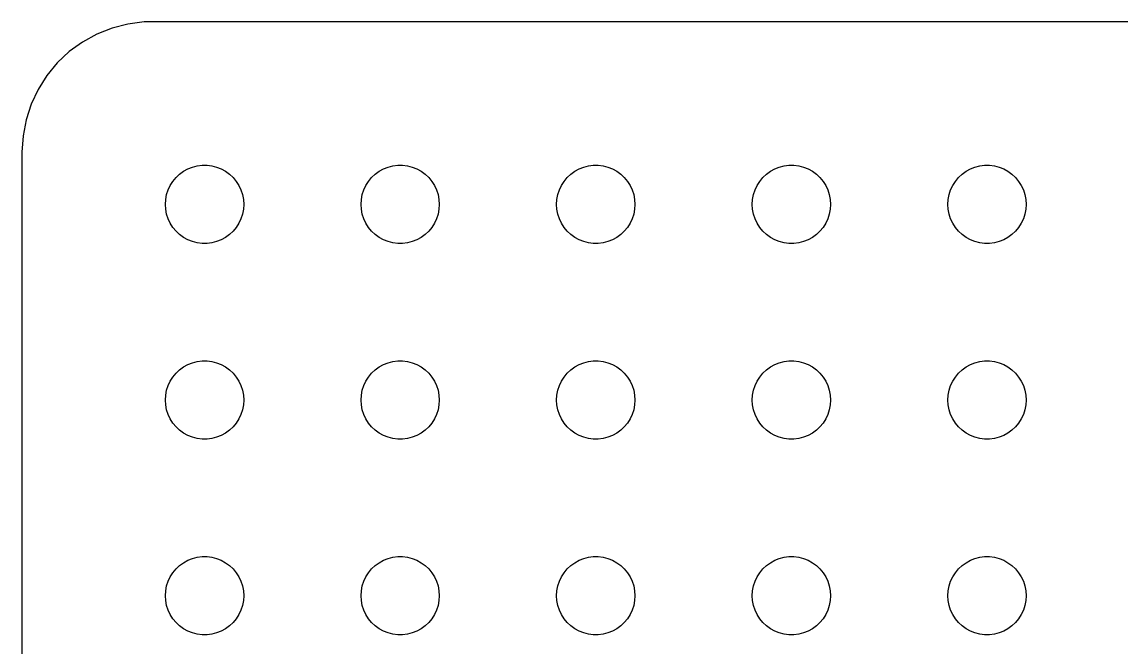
# Model space of a CAD drawing. Header units: metres. Extents: x -90 to 90, y -89 to 89.
# Drawn here: x -89.5 to -47.36, y 65.53 to 89.49 of the extents above; entities that cross this region are included whole.
import ezdxf

# ---------------------------------------------------------------- set-up
doc = ezdxf.new("R2010")
doc.units = ezdxf.units.M

msp = doc.modelspace()

# ---------------------------------------------------------------- linework, layer by layer
for p, q in [((-85.4369, 89.4114), (-86.0451, 89.2553)), ((-84.8139, 89.4901), (-85.4369, 89.4114)), ((84.8139, 89.4901), (-84.8139, 89.4901)), ((-86.6289, 89.0241), (-87.1791, 88.7216)), ((-86.0451, 89.2553), (-86.6289, 89.0241)), ((-87.1791, 88.7216), (-87.6871, 88.3526)), ((-87.6871, 88.3526), (-88.1448, 87.9227)), ((-88.1448, 87.9227), (-88.5451, 87.4389)), ((-88.5451, 87.4389), (-88.8815, 86.9088)), ((-88.8815, 86.9088), (-89.1489, 86.3406)), ((-89.1489, 86.3406), (-89.3429, 85.7434)), ((-89.3429, 85.7434), (-89.4606, 85.1267)), ((-89.4606, 85.1267), (-89.5, 84.5)), ((-89.5, 84.5), (-89.5, -84.5)), ((-83.3037, 83.7665), (-83.1387, 83.8572)), ((-83.1387, 83.8572), (-82.9635, 83.9266)), ((-82.9635, 83.9266), (-82.7811, 83.9734)), ((-82.7811, 83.9734), (-82.5942, 83.997)), ((-82.5942, 83.997), (-82.4058, 83.997)), ((-82.4058, 83.997), (-82.2189, 83.9734)), ((-82.2189, 83.9734), (-82.0365, 83.9266)), ((-82.0365, 83.9266), (-81.8613, 83.8572)), ((-81.8613, 83.8572), (-81.6963, 83.7665)), ((-75.8037, 83.7665), (-75.6387, 83.8572)), ((-75.6387, 83.8572), (-75.4635, 83.9266)), ((-75.4635, 83.9266), (-75.2811, 83.9734)), ((-75.2811, 83.9734), (-75.0942, 83.997)), ((-75.0942, 83.997), (-74.9058, 83.997)), ((-74.9058, 83.997), (-74.7189, 83.9734)), ((-74.7189, 83.9734), (-74.5365, 83.9266)), ((-74.5365, 83.9266), (-74.3613, 83.8572)), ((-74.3613, 83.8572), (-74.1963, 83.7665)), ((-68.3037, 83.7665), (-68.1387, 83.8572)), ((-68.1387, 83.8572), (-67.9635, 83.9266)), ((-67.9635, 83.9266), (-67.7811, 83.9734)), ((-67.7811, 83.9734), (-67.5942, 83.997)), ((-67.5942, 83.997), (-67.4058, 83.997)), ((-67.4058, 83.997), (-67.2189, 83.9734)), ((-67.2189, 83.9734), (-67.0365, 83.9266)), ((-67.0365, 83.9266), (-66.8613, 83.8572)), ((-66.8613, 83.8572), (-66.6963, 83.7665)), ((-60.8037, 83.7665), (-60.6387, 83.8572)), ((-60.6387, 83.8572), (-60.4635, 83.9266)), ((-60.4635, 83.9266), (-60.2811, 83.9734)), ((-60.2811, 83.9734), (-60.0942, 83.997)), ((-60.0942, 83.997), (-59.9058, 83.997)), ((-59.9058, 83.997), (-59.7189, 83.9734)), ((-59.7189, 83.9734), (-59.5365, 83.9266)), ((-59.5365, 83.9266), (-59.3613, 83.8572)), ((-59.3613, 83.8572), (-59.1963, 83.7665)), ((-53.3037, 83.7665), (-53.1387, 83.8572)), ((-53.1387, 83.8572), (-52.9635, 83.9266)), ((-52.9635, 83.9266), (-52.7811, 83.9734)), ((-52.7811, 83.9734), (-52.5942, 83.997)), ((-52.5942, 83.997), (-52.4058, 83.997)), ((-52.4058, 83.997), (-52.2189, 83.9734)), ((-52.2189, 83.9734), (-52.0365, 83.9266)), ((-52.0365, 83.9266), (-51.8613, 83.8572)), ((-51.8613, 83.8572), (-51.6963, 83.7665)), ((-83.7135, 83.3817), (-83.5934, 83.5268)), ((-83.5934, 83.5268), (-83.4561, 83.6558)), ((-83.4561, 83.6558), (-83.3037, 83.7665)), ((-81.6963, 83.7665), (-81.5439, 83.6558)), ((-81.5439, 83.6558), (-81.4065, 83.5268)), ((-81.4065, 83.5268), (-81.2865, 83.3817)), ((-76.2135, 83.3817), (-76.0934, 83.5268)), ((-76.0934, 83.5268), (-75.9561, 83.6558)), ((-75.9561, 83.6558), (-75.8037, 83.7665)), ((-74.1963, 83.7665), (-74.0439, 83.6558)), ((-74.0439, 83.6558), (-73.9065, 83.5268)), ((-73.9065, 83.5268), (-73.7865, 83.3817)), ((-68.7135, 83.3817), (-68.5934, 83.5268)), ((-68.5934, 83.5268), (-68.4561, 83.6558)), ((-68.4561, 83.6558), (-68.3037, 83.7665)), ((-66.6963, 83.7665), (-66.5439, 83.6558)), ((-66.5439, 83.6558), (-66.4065, 83.5268)), ((-66.4065, 83.5268), (-66.2865, 83.3817)), ((-61.2135, 83.3817), (-61.0934, 83.5268)), ((-61.0934, 83.5268), (-60.9561, 83.6558)), ((-60.9561, 83.6558), (-60.8037, 83.7665)), ((-59.1963, 83.7665), (-59.0439, 83.6558)), ((-59.0439, 83.6558), (-58.9065, 83.5268)), ((-58.9065, 83.5268), (-58.7865, 83.3817)), ((-53.7135, 83.3817), (-53.5934, 83.5268)), ((-53.5934, 83.5268), (-53.4561, 83.6558)), ((-53.4561, 83.6558), (-53.3037, 83.7665)), ((-51.6963, 83.7665), (-51.5439, 83.6558)), ((-51.5439, 83.6558), (-51.4065, 83.5268)), ((-51.4065, 83.5268), (-51.2865, 83.3817)), ((-83.9529, 82.873), (-83.8947, 83.0522)), ((-83.8947, 83.0522), (-83.8145, 83.2226)), ((-83.8145, 83.2226), (-83.7135, 83.3817)), ((-81.2865, 83.3817), (-81.1855, 83.2226)), ((-81.1855, 83.2226), (-81.1053, 83.0522)), ((-81.1053, 83.0522), (-81.0471, 82.873)), ((-76.4529, 82.873), (-76.3947, 83.0522)), ((-76.3947, 83.0522), (-76.3145, 83.2226)), ((-76.3145, 83.2226), (-76.2135, 83.3817)), ((-73.7865, 83.3817), (-73.6855, 83.2226)), ((-73.6855, 83.2226), (-73.6053, 83.0522)), ((-73.6053, 83.0522), (-73.5471, 82.873)), ((-68.9529, 82.873), (-68.8947, 83.0522)), ((-68.8947, 83.0522), (-68.8145, 83.2226)), ((-68.8145, 83.2226), (-68.7135, 83.3817)), ((-66.2865, 83.3817), (-66.1855, 83.2226)), ((-66.1855, 83.2226), (-66.1053, 83.0522)), ((-66.1053, 83.0522), (-66.0471, 82.873)), ((-61.4529, 82.873), (-61.3947, 83.0522)), ((-61.3947, 83.0522), (-61.3145, 83.2226)), ((-61.3145, 83.2226), (-61.2135, 83.3817)), ((-58.7865, 83.3817), (-58.6855, 83.2226)), ((-58.6855, 83.2226), (-58.6053, 83.0522)), ((-58.6053, 83.0522), (-58.5471, 82.873)), ((-53.9529, 82.873), (-53.8947, 83.0522)), ((-53.8947, 83.0522), (-53.8145, 83.2226)), ((-53.8145, 83.2226), (-53.7135, 83.3817)), ((-51.2865, 83.3817), (-51.1855, 83.2226)), ((-51.1855, 83.2226), (-51.1053, 83.0522)), ((-51.1053, 83.0522), (-51.0471, 82.873)), ((-84, 82.5), (-83.9882, 82.688)), ((-83.9882, 82.688), (-83.9529, 82.873)), ((-81.0471, 82.873), (-81.0118, 82.688)), ((-81.0118, 82.688), (-81, 82.5)), ((-76.5, 82.5), (-76.4882, 82.688)), ((-76.4882, 82.688), (-76.4529, 82.873)), ((-73.5471, 82.873), (-73.5118, 82.688)), ((-73.5118, 82.688), (-73.5, 82.5)), ((-69, 82.5), (-68.9882, 82.688)), ((-68.9882, 82.688), (-68.9529, 82.873)), ((-66.0471, 82.873), (-66.0118, 82.688)), ((-66.0118, 82.688), (-66, 82.5)), ((-61.5, 82.5), (-61.4882, 82.688)), ((-61.4882, 82.688), (-61.4529, 82.873)), ((-58.5471, 82.873), (-58.5118, 82.688)), ((-58.5118, 82.688), (-58.5, 82.5)), ((-54, 82.5), (-53.9882, 82.688)), ((-53.9882, 82.688), (-53.9529, 82.873)), ((-51.0471, 82.873), (-51.0118, 82.688)), ((-51.0118, 82.688), (-51, 82.5)), ((-83.9882, 82.312), (-84, 82.5)), ((-83.9529, 82.127), (-83.9882, 82.312)), ((-81.0118, 82.312), (-81.0471, 82.127)), ((-81, 82.5), (-81.0118, 82.312)), ((-76.4882, 82.312), (-76.5, 82.5)), ((-76.4529, 82.127), (-76.4882, 82.312)), ((-73.5118, 82.312), (-73.5471, 82.127)), ((-73.5, 82.5), (-73.5118, 82.312)), ((-68.9882, 82.312), (-69, 82.5)), ((-68.9529, 82.127), (-68.9882, 82.312)), ((-66.0118, 82.312), (-66.0471, 82.127)), ((-66, 82.5), (-66.0118, 82.312)), ((-61.4882, 82.312), (-61.5, 82.5)), ((-61.4529, 82.127), (-61.4882, 82.312)), ((-58.5118, 82.312), (-58.5471, 82.127)), ((-58.5, 82.5), (-58.5118, 82.312)), ((-53.9882, 82.312), (-54, 82.5)), ((-53.9529, 82.127), (-53.9882, 82.312)), ((-51.0118, 82.312), (-51.0471, 82.127)), ((-51, 82.5), (-51.0118, 82.312)), ((-83.8947, 81.9478), (-83.9529, 82.127)), ((-83.8145, 81.7774), (-83.8947, 81.9478)), ((-83.7135, 81.6183), (-83.8145, 81.7774)), ((-81.1855, 81.7774), (-81.2865, 81.6183)), ((-81.1053, 81.9478), (-81.1855, 81.7774)), ((-81.0471, 82.127), (-81.1053, 81.9478)), ((-76.3947, 81.9478), (-76.4529, 82.127)), ((-76.3145, 81.7774), (-76.3947, 81.9478)), ((-76.2135, 81.6183), (-76.3145, 81.7774)), ((-73.6855, 81.7774), (-73.7865, 81.6183)), ((-73.6053, 81.9478), (-73.6855, 81.7774)), ((-73.5471, 82.127), (-73.6053, 81.9478)), ((-68.8947, 81.9478), (-68.9529, 82.127)), ((-68.8145, 81.7774), (-68.8947, 81.9478)), ((-68.7135, 81.6183), (-68.8145, 81.7774)), ((-66.1855, 81.7774), (-66.2865, 81.6183)), ((-66.1053, 81.9478), (-66.1855, 81.7774)), ((-66.0471, 82.127), (-66.1053, 81.9478)), ((-61.3947, 81.9478), (-61.4529, 82.127)), ((-61.3145, 81.7774), (-61.3947, 81.9478)), ((-61.2135, 81.6183), (-61.3145, 81.7774)), ((-58.6855, 81.7774), (-58.7865, 81.6183)), ((-58.6053, 81.9478), (-58.6855, 81.7774)), ((-58.5471, 82.127), (-58.6053, 81.9478)), ((-53.8947, 81.9478), (-53.9529, 82.127)), ((-53.8145, 81.7774), (-53.8947, 81.9478)), ((-53.7135, 81.6183), (-53.8145, 81.7774)), ((-51.1855, 81.7774), (-51.2865, 81.6183)), ((-51.1053, 81.9478), (-51.1855, 81.7774)), ((-51.0471, 82.127), (-51.1053, 81.9478)), ((-83.5934, 81.4732), (-83.7135, 81.6183)), ((-83.4561, 81.3442), (-83.5934, 81.4732)), ((-83.3037, 81.2335), (-83.4561, 81.3442)), ((-81.5439, 81.3442), (-81.6963, 81.2335)), ((-81.4065, 81.4732), (-81.5439, 81.3442)), ((-81.2865, 81.6183), (-81.4065, 81.4732)), ((-76.0934, 81.4732), (-76.2135, 81.6183)), ((-75.9561, 81.3442), (-76.0934, 81.4732)), ((-75.8037, 81.2335), (-75.9561, 81.3442)), ((-74.0439, 81.3442), (-74.1963, 81.2335)), ((-73.9065, 81.4732), (-74.0439, 81.3442)), ((-73.7865, 81.6183), (-73.9065, 81.4732)), ((-68.5934, 81.4732), (-68.7135, 81.6183)), ((-68.4561, 81.3442), (-68.5934, 81.4732)), ((-68.3037, 81.2335), (-68.4561, 81.3442)), ((-66.5439, 81.3442), (-66.6963, 81.2335)), ((-66.4065, 81.4732), (-66.5439, 81.3442)), ((-66.2865, 81.6183), (-66.4065, 81.4732)), ((-61.0934, 81.4732), (-61.2135, 81.6183)), ((-60.9561, 81.3442), (-61.0934, 81.4732)), ((-60.8037, 81.2335), (-60.9561, 81.3442)), ((-59.0439, 81.3442), (-59.1963, 81.2335)), ((-58.9065, 81.4732), (-59.0439, 81.3442)), ((-58.7865, 81.6183), (-58.9065, 81.4732)), ((-53.5934, 81.4732), (-53.7135, 81.6183)), ((-53.4561, 81.3442), (-53.5934, 81.4732)), ((-53.3037, 81.2335), (-53.4561, 81.3442)), ((-51.5439, 81.3442), (-51.6963, 81.2335)), ((-51.4065, 81.4732), (-51.5439, 81.3442)), ((-51.2865, 81.6183), (-51.4065, 81.4732)), ((-83.1387, 81.1428), (-83.3037, 81.2335)), ((-82.9635, 81.0734), (-83.1387, 81.1428)), ((-82.7811, 81.0266), (-82.9635, 81.0734)), ((-82.5942, 81.003), (-82.7811, 81.0266)), ((-82.4058, 81.003), (-82.5942, 81.003)), ((-82.2189, 81.0266), (-82.4058, 81.003)), ((-82.0365, 81.0734), (-82.2189, 81.0266)), ((-81.8613, 81.1428), (-82.0365, 81.0734)), ((-81.6963, 81.2335), (-81.8613, 81.1428)), ((-75.6387, 81.1428), (-75.8037, 81.2335)), ((-75.4635, 81.0734), (-75.6387, 81.1428)), ((-75.2811, 81.0266), (-75.4635, 81.0734)), ((-75.0942, 81.003), (-75.2811, 81.0266)), ((-74.9058, 81.003), (-75.0942, 81.003)), ((-74.7189, 81.0266), (-74.9058, 81.003)), ((-74.5365, 81.0734), (-74.7189, 81.0266)), ((-74.3613, 81.1428), (-74.5365, 81.0734)), ((-74.1963, 81.2335), (-74.3613, 81.1428)), ((-68.1387, 81.1428), (-68.3037, 81.2335)), ((-67.9635, 81.0734), (-68.1387, 81.1428)), ((-67.7811, 81.0266), (-67.9635, 81.0734)), ((-67.5942, 81.003), (-67.7811, 81.0266)), ((-67.4058, 81.003), (-67.5942, 81.003)), ((-67.2189, 81.0266), (-67.4058, 81.003)), ((-67.0365, 81.0734), (-67.2189, 81.0266)), ((-66.8613, 81.1428), (-67.0365, 81.0734)), ((-66.6963, 81.2335), (-66.8613, 81.1428)), ((-60.6387, 81.1428), (-60.8037, 81.2335)), ((-60.4635, 81.0734), (-60.6387, 81.1428)), ((-60.2811, 81.0266), (-60.4635, 81.0734)), ((-60.0942, 81.003), (-60.2811, 81.0266)), ((-59.9058, 81.003), (-60.0942, 81.003)), ((-59.7189, 81.0266), (-59.9058, 81.003)), ((-59.5365, 81.0734), (-59.7189, 81.0266)), ((-59.3613, 81.1428), (-59.5365, 81.0734)), ((-59.1963, 81.2335), (-59.3613, 81.1428)), ((-53.1387, 81.1428), (-53.3037, 81.2335)), ((-52.9635, 81.0734), (-53.1387, 81.1428)), ((-52.7811, 81.0266), (-52.9635, 81.0734)), ((-52.5942, 81.003), (-52.7811, 81.0266)), ((-52.4058, 81.003), (-52.5942, 81.003)), ((-52.2189, 81.0266), (-52.4058, 81.003)), ((-52.0365, 81.0734), (-52.2189, 81.0266)), ((-51.8613, 81.1428), (-52.0365, 81.0734)), ((-51.6963, 81.2335), (-51.8613, 81.1428)), ((-83.3037, 76.2665), (-83.1387, 76.3572)), ((-83.1387, 76.3572), (-82.9635, 76.4266)), ((-82.9635, 76.4266), (-82.7811, 76.4734)), ((-82.7811, 76.4734), (-82.5942, 76.497)), ((-82.5942, 76.497), (-82.4058, 76.497)), ((-82.4058, 76.497), (-82.2189, 76.4734)), ((-82.2189, 76.4734), (-82.0365, 76.4266)), ((-82.0365, 76.4266), (-81.8613, 76.3572)), ((-81.8613, 76.3572), (-81.6963, 76.2665)), ((-75.8037, 76.2665), (-75.6387, 76.3572)), ((-75.6387, 76.3572), (-75.4635, 76.4266)), ((-75.4635, 76.4266), (-75.2811, 76.4734)), ((-75.2811, 76.4734), (-75.0942, 76.497)), ((-75.0942, 76.497), (-74.9058, 76.497)), ((-74.9058, 76.497), (-74.7189, 76.4734)), ((-74.7189, 76.4734), (-74.5365, 76.4266)), ((-74.5365, 76.4266), (-74.3613, 76.3572)), ((-74.3613, 76.3572), (-74.1963, 76.2665)), ((-68.3037, 76.2665), (-68.1387, 76.3572)), ((-68.1387, 76.3572), (-67.9635, 76.4266)), ((-67.9635, 76.4266), (-67.7811, 76.4734)), ((-67.7811, 76.4734), (-67.5942, 76.497)), ((-67.5942, 76.497), (-67.4058, 76.497)), ((-67.4058, 76.497), (-67.2189, 76.4734)), ((-67.2189, 76.4734), (-67.0365, 76.4266)), ((-67.0365, 76.4266), (-66.8613, 76.3572)), ((-66.8613, 76.3572), (-66.6963, 76.2665)), ((-60.8037, 76.2665), (-60.6387, 76.3572)), ((-60.6387, 76.3572), (-60.4635, 76.4266)), ((-60.4635, 76.4266), (-60.2811, 76.4734)), ((-60.2811, 76.4734), (-60.0942, 76.497)), ((-60.0942, 76.497), (-59.9058, 76.497)), ((-59.9058, 76.497), (-59.7189, 76.4734)), ((-59.7189, 76.4734), (-59.5365, 76.4266)), ((-59.5365, 76.4266), (-59.3613, 76.3572)), ((-59.3613, 76.3572), (-59.1963, 76.2665)), ((-53.3037, 76.2665), (-53.1387, 76.3572)), ((-53.1387, 76.3572), (-52.9635, 76.4266)), ((-52.9635, 76.4266), (-52.7811, 76.4734)), ((-52.7811, 76.4734), (-52.5942, 76.497)), ((-52.5942, 76.497), (-52.4058, 76.497)), ((-52.4058, 76.497), (-52.2189, 76.4734)), ((-52.2189, 76.4734), (-52.0365, 76.4266)), ((-52.0365, 76.4266), (-51.8613, 76.3572)), ((-51.8613, 76.3572), (-51.6963, 76.2665)), ((-83.8145, 75.7226), (-83.7135, 75.8817)), ((-83.7135, 75.8817), (-83.5934, 76.0268)), ((-83.5934, 76.0268), (-83.4561, 76.1558)), ((-83.4561, 76.1558), (-83.3037, 76.2665)), ((-81.6963, 76.2665), (-81.5439, 76.1558)), ((-81.5439, 76.1558), (-81.4065, 76.0268)), ((-81.4065, 76.0268), (-81.2865, 75.8817)), ((-81.2865, 75.8817), (-81.1855, 75.7226)), ((-76.3145, 75.7226), (-76.2135, 75.8817)), ((-76.2135, 75.8817), (-76.0934, 76.0268)), ((-76.0934, 76.0268), (-75.9561, 76.1558)), ((-75.9561, 76.1558), (-75.8037, 76.2665)), ((-74.1963, 76.2665), (-74.0439, 76.1558)), ((-74.0439, 76.1558), (-73.9065, 76.0268)), ((-73.9065, 76.0268), (-73.7865, 75.8817)), ((-73.7865, 75.8817), (-73.6855, 75.7226)), ((-68.8145, 75.7226), (-68.7135, 75.8817)), ((-68.7135, 75.8817), (-68.5934, 76.0268)), ((-68.5934, 76.0268), (-68.4561, 76.1558)), ((-68.4561, 76.1558), (-68.3037, 76.2665)), ((-66.6963, 76.2665), (-66.5439, 76.1558)), ((-66.5439, 76.1558), (-66.4065, 76.0268)), ((-66.4065, 76.0268), (-66.2865, 75.8817)), ((-66.2865, 75.8817), (-66.1855, 75.7226)), ((-61.3145, 75.7226), (-61.2135, 75.8817)), ((-61.2135, 75.8817), (-61.0934, 76.0268)), ((-61.0934, 76.0268), (-60.9561, 76.1558)), ((-60.9561, 76.1558), (-60.8037, 76.2665)), ((-59.1963, 76.2665), (-59.0439, 76.1558)), ((-59.0439, 76.1558), (-58.9065, 76.0268)), ((-58.9065, 76.0268), (-58.7865, 75.8817)), ((-58.7865, 75.8817), (-58.6855, 75.7226)), ((-53.8145, 75.7226), (-53.7135, 75.8817)), ((-53.7135, 75.8817), (-53.5934, 76.0268)), ((-53.5934, 76.0268), (-53.4561, 76.1558)), ((-53.4561, 76.1558), (-53.3037, 76.2665)), ((-51.6963, 76.2665), (-51.5439, 76.1558)), ((-51.5439, 76.1558), (-51.4065, 76.0268)), ((-51.4065, 76.0268), (-51.2865, 75.8817)), ((-51.2865, 75.8817), (-51.1855, 75.7226)), ((-83.9529, 75.373), (-83.8947, 75.5522)), ((-83.8947, 75.5522), (-83.8145, 75.7226)), ((-81.1855, 75.7226), (-81.1053, 75.5522)), ((-81.1053, 75.5522), (-81.0471, 75.373)), ((-76.4529, 75.373), (-76.3947, 75.5522)), ((-76.3947, 75.5522), (-76.3145, 75.7226)), ((-73.6855, 75.7226), (-73.6053, 75.5522)), ((-73.6053, 75.5522), (-73.5471, 75.373)), ((-68.9529, 75.373), (-68.8947, 75.5522)), ((-68.8947, 75.5522), (-68.8145, 75.7226)), ((-66.1855, 75.7226), (-66.1053, 75.5522)), ((-66.1053, 75.5522), (-66.0471, 75.373)), ((-61.4529, 75.373), (-61.3947, 75.5522)), ((-61.3947, 75.5522), (-61.3145, 75.7226)), ((-58.6855, 75.7226), (-58.6053, 75.5522)), ((-58.6053, 75.5522), (-58.5471, 75.373)), ((-53.9529, 75.373), (-53.8947, 75.5522)), ((-53.8947, 75.5522), (-53.8145, 75.7226)), ((-51.1855, 75.7226), (-51.1053, 75.5522)), ((-51.1053, 75.5522), (-51.0471, 75.373)), ((-84, 75), (-83.9882, 75.188)), ((-83.9882, 75.188), (-83.9529, 75.373)), ((-81.0471, 75.373), (-81.0118, 75.188)), ((-81.0118, 75.188), (-81, 75)), ((-76.5, 75), (-76.4882, 75.188)), ((-76.4882, 75.188), (-76.4529, 75.373)), ((-73.5471, 75.373), (-73.5118, 75.188)), ((-73.5118, 75.188), (-73.5, 75)), ((-69, 75), (-68.9882, 75.188)), ((-68.9882, 75.188), (-68.9529, 75.373)), ((-66.0471, 75.373), (-66.0118, 75.188)), ((-66.0118, 75.188), (-66, 75)), ((-61.5, 75), (-61.4882, 75.188)), ((-61.4882, 75.188), (-61.4529, 75.373)), ((-58.5471, 75.373), (-58.5118, 75.188)), ((-58.5118, 75.188), (-58.5, 75)), ((-54, 75), (-53.9882, 75.188)), ((-53.9882, 75.188), (-53.9529, 75.373)), ((-51.0471, 75.373), (-51.0118, 75.188)), ((-51.0118, 75.188), (-51, 75)), ((-83.9882, 74.812), (-84, 75)), ((-83.9529, 74.627), (-83.9882, 74.812)), ((-83.8947, 74.4478), (-83.9529, 74.627)), ((-81.0471, 74.627), (-81.1053, 74.4478)), ((-81.0118, 74.812), (-81.0471, 74.627)), ((-81, 75), (-81.0118, 74.812)), ((-76.4882, 74.812), (-76.5, 75)), ((-76.4529, 74.627), (-76.4882, 74.812)), ((-76.3947, 74.4478), (-76.4529, 74.627)), ((-73.5471, 74.627), (-73.6053, 74.4478)), ((-73.5118, 74.812), (-73.5471, 74.627)), ((-73.5, 75), (-73.5118, 74.812)), ((-68.9882, 74.812), (-69, 75)), ((-68.9529, 74.627), (-68.9882, 74.812)), ((-68.8947, 74.4478), (-68.9529, 74.627)), ((-66.0471, 74.627), (-66.1053, 74.4478)), ((-66.0118, 74.812), (-66.0471, 74.627)), ((-66, 75), (-66.0118, 74.812)), ((-61.4882, 74.812), (-61.5, 75)), ((-61.4529, 74.627), (-61.4882, 74.812)), ((-61.3947, 74.4478), (-61.4529, 74.627)), ((-58.5471, 74.627), (-58.6053, 74.4478)), ((-58.5118, 74.812), (-58.5471, 74.627)), ((-58.5, 75), (-58.5118, 74.812)), ((-53.9882, 74.812), (-54, 75)), ((-53.9529, 74.627), (-53.9882, 74.812)), ((-53.8947, 74.4478), (-53.9529, 74.627)), ((-51.0471, 74.627), (-51.1053, 74.4478)), ((-51.0118, 74.812), (-51.0471, 74.627)), ((-51, 75), (-51.0118, 74.812)), ((-83.8145, 74.2774), (-83.8947, 74.4478)), ((-83.7135, 74.1183), (-83.8145, 74.2774)), ((-81.1855, 74.2774), (-81.2865, 74.1183)), ((-81.1053, 74.4478), (-81.1855, 74.2774)), ((-76.3145, 74.2774), (-76.3947, 74.4478)), ((-76.2135, 74.1183), (-76.3145, 74.2774)), ((-73.6855, 74.2774), (-73.7865, 74.1183)), ((-73.6053, 74.4478), (-73.6855, 74.2774)), ((-68.8145, 74.2774), (-68.8947, 74.4478)), ((-68.7135, 74.1183), (-68.8145, 74.2774)), ((-66.1855, 74.2774), (-66.2865, 74.1183)), ((-66.1053, 74.4478), (-66.1855, 74.2774)), ((-61.3145, 74.2774), (-61.3947, 74.4478)), ((-61.2135, 74.1183), (-61.3145, 74.2774)), ((-58.6855, 74.2774), (-58.7865, 74.1183)), ((-58.6053, 74.4478), (-58.6855, 74.2774)), ((-53.8145, 74.2774), (-53.8947, 74.4478)), ((-53.7135, 74.1183), (-53.8145, 74.2774)), ((-51.1855, 74.2774), (-51.2865, 74.1183)), ((-51.1053, 74.4478), (-51.1855, 74.2774)), ((-83.5934, 73.9732), (-83.7135, 74.1183)), ((-83.4561, 73.8442), (-83.5934, 73.9732)), ((-83.3037, 73.7335), (-83.4561, 73.8442)), ((-81.5439, 73.8442), (-81.6963, 73.7335)), ((-81.4065, 73.9732), (-81.5439, 73.8442)), ((-81.2865, 74.1183), (-81.4065, 73.9732)), ((-76.0934, 73.9732), (-76.2135, 74.1183)), ((-75.9561, 73.8442), (-76.0934, 73.9732)), ((-75.8037, 73.7335), (-75.9561, 73.8442)), ((-74.0439, 73.8442), (-74.1963, 73.7335)), ((-73.9065, 73.9732), (-74.0439, 73.8442)), ((-73.7865, 74.1183), (-73.9065, 73.9732)), ((-68.5934, 73.9732), (-68.7135, 74.1183)), ((-68.4561, 73.8442), (-68.5934, 73.9732)), ((-68.3037, 73.7335), (-68.4561, 73.8442)), ((-66.5439, 73.8442), (-66.6963, 73.7335)), ((-66.4065, 73.9732), (-66.5439, 73.8442)), ((-66.2865, 74.1183), (-66.4065, 73.9732)), ((-61.0934, 73.9732), (-61.2135, 74.1183)), ((-60.9561, 73.8442), (-61.0934, 73.9732)), ((-60.8037, 73.7335), (-60.9561, 73.8442)), ((-59.0439, 73.8442), (-59.1963, 73.7335)), ((-58.9065, 73.9732), (-59.0439, 73.8442)), ((-58.7865, 74.1183), (-58.9065, 73.9732)), ((-53.5934, 73.9732), (-53.7135, 74.1183)), ((-53.4561, 73.8442), (-53.5934, 73.9732)), ((-53.3037, 73.7335), (-53.4561, 73.8442)), ((-51.5439, 73.8442), (-51.6963, 73.7335)), ((-51.4065, 73.9732), (-51.5439, 73.8442)), ((-51.2865, 74.1183), (-51.4065, 73.9732)), ((-83.1387, 73.6428), (-83.3037, 73.7335)), ((-82.9635, 73.5734), (-83.1387, 73.6428)), ((-82.7811, 73.5266), (-82.9635, 73.5734)), ((-82.5942, 73.503), (-82.7811, 73.5266)), ((-82.4058, 73.503), (-82.5942, 73.503)), ((-82.2189, 73.5266), (-82.4058, 73.503)), ((-82.0365, 73.5734), (-82.2189, 73.5266)), ((-81.8613, 73.6428), (-82.0365, 73.5734)), ((-81.6963, 73.7335), (-81.8613, 73.6428)), ((-75.6387, 73.6428), (-75.8037, 73.7335)), ((-75.4635, 73.5734), (-75.6387, 73.6428)), ((-75.2811, 73.5266), (-75.4635, 73.5734)), ((-75.0942, 73.503), (-75.2811, 73.5266)), ((-74.9058, 73.503), (-75.0942, 73.503)), ((-74.7189, 73.5266), (-74.9058, 73.503)), ((-74.5365, 73.5734), (-74.7189, 73.5266)), ((-74.3613, 73.6428), (-74.5365, 73.5734)), ((-74.1963, 73.7335), (-74.3613, 73.6428)), ((-68.1387, 73.6428), (-68.3037, 73.7335)), ((-67.9635, 73.5734), (-68.1387, 73.6428)), ((-67.7811, 73.5266), (-67.9635, 73.5734)), ((-67.5942, 73.503), (-67.7811, 73.5266)), ((-67.4058, 73.503), (-67.5942, 73.503)), ((-67.2189, 73.5266), (-67.4058, 73.503)), ((-67.0365, 73.5734), (-67.2189, 73.5266)), ((-66.8613, 73.6428), (-67.0365, 73.5734)), ((-66.6963, 73.7335), (-66.8613, 73.6428)), ((-60.6387, 73.6428), (-60.8037, 73.7335)), ((-60.4635, 73.5734), (-60.6387, 73.6428)), ((-60.2811, 73.5266), (-60.4635, 73.5734)), ((-60.0942, 73.503), (-60.2811, 73.5266)), ((-59.9058, 73.503), (-60.0942, 73.503)), ((-59.7189, 73.5266), (-59.9058, 73.503)), ((-59.5365, 73.5734), (-59.7189, 73.5266)), ((-59.3613, 73.6428), (-59.5365, 73.5734)), ((-59.1963, 73.7335), (-59.3613, 73.6428)), ((-53.1387, 73.6428), (-53.3037, 73.7335)), ((-52.9635, 73.5734), (-53.1387, 73.6428)), ((-52.7811, 73.5266), (-52.9635, 73.5734)), ((-52.5942, 73.503), (-52.7811, 73.5266)), ((-52.4058, 73.503), (-52.5942, 73.503)), ((-52.2189, 73.5266), (-52.4058, 73.503)), ((-52.0365, 73.5734), (-52.2189, 73.5266)), ((-51.8613, 73.6428), (-52.0365, 73.5734)), ((-51.6963, 73.7335), (-51.8613, 73.6428)), ((-83.4561, 68.6558), (-83.3037, 68.7665)), ((-83.3037, 68.7665), (-83.1387, 68.8572)), ((-83.1387, 68.8572), (-82.9635, 68.9266)), ((-82.9635, 68.9266), (-82.7811, 68.9734)), ((-82.7811, 68.9734), (-82.5942, 68.997)), ((-82.5942, 68.997), (-82.4058, 68.997)), ((-82.4058, 68.997), (-82.2189, 68.9734)), ((-82.2189, 68.9734), (-82.0365, 68.9266)), ((-82.0365, 68.9266), (-81.8613, 68.8572)), ((-81.8613, 68.8572), (-81.6963, 68.7665)), ((-81.6963, 68.7665), (-81.5439, 68.6558)), ((-75.9561, 68.6558), (-75.8037, 68.7665)), ((-75.8037, 68.7665), (-75.6387, 68.8572)), ((-75.6387, 68.8572), (-75.4635, 68.9266)), ((-75.4635, 68.9266), (-75.2811, 68.9734)), ((-75.2811, 68.9734), (-75.0942, 68.997)), ((-75.0942, 68.997), (-74.9058, 68.997)), ((-74.9058, 68.997), (-74.7189, 68.9734)), ((-74.7189, 68.9734), (-74.5365, 68.9266)), ((-74.5365, 68.9266), (-74.3613, 68.8572)), ((-74.3613, 68.8572), (-74.1963, 68.7665)), ((-74.1963, 68.7665), (-74.0439, 68.6558)), ((-68.4561, 68.6558), (-68.3037, 68.7665)), ((-68.3037, 68.7665), (-68.1387, 68.8572)), ((-68.1387, 68.8572), (-67.9635, 68.9266)), ((-67.9635, 68.9266), (-67.7811, 68.9734)), ((-67.7811, 68.9734), (-67.5942, 68.997)), ((-67.5942, 68.997), (-67.4058, 68.997)), ((-67.4058, 68.997), (-67.2189, 68.9734)), ((-67.2189, 68.9734), (-67.0365, 68.9266)), ((-67.0365, 68.9266), (-66.8613, 68.8572)), ((-66.8613, 68.8572), (-66.6963, 68.7665)), ((-66.6963, 68.7665), (-66.5439, 68.6558)), ((-60.9561, 68.6558), (-60.8037, 68.7665)), ((-60.8037, 68.7665), (-60.6387, 68.8572)), ((-60.6387, 68.8572), (-60.4635, 68.9266)), ((-60.4635, 68.9266), (-60.2811, 68.9734)), ((-60.2811, 68.9734), (-60.0942, 68.997)), ((-60.0942, 68.997), (-59.9058, 68.997)), ((-59.9058, 68.997), (-59.7189, 68.9734)), ((-59.7189, 68.9734), (-59.5365, 68.9266)), ((-59.5365, 68.9266), (-59.3613, 68.8572)), ((-59.3613, 68.8572), (-59.1963, 68.7665)), ((-59.1963, 68.7665), (-59.0439, 68.6558)), ((-53.4561, 68.6558), (-53.3037, 68.7665)), ((-53.3037, 68.7665), (-53.1387, 68.8572)), ((-53.1387, 68.8572), (-52.9635, 68.9266)), ((-52.9635, 68.9266), (-52.7811, 68.9734)), ((-52.7811, 68.9734), (-52.5942, 68.997)), ((-52.5942, 68.997), (-52.4058, 68.997)), ((-52.4058, 68.997), (-52.2189, 68.9734)), ((-52.2189, 68.9734), (-52.0365, 68.9266)), ((-52.0365, 68.9266), (-51.8613, 68.8572)), ((-51.8613, 68.8572), (-51.6963, 68.7665)), ((-51.6963, 68.7665), (-51.5439, 68.6558)), ((-83.8145, 68.2226), (-83.7135, 68.3817)), ((-83.7135, 68.3817), (-83.5934, 68.5268)), ((-83.5934, 68.5268), (-83.4561, 68.6558)), ((-81.5439, 68.6558), (-81.4065, 68.5268)), ((-81.4065, 68.5268), (-81.2865, 68.3817)), ((-81.2865, 68.3817), (-81.1855, 68.2226)), ((-76.3145, 68.2226), (-76.2135, 68.3817)), ((-76.2135, 68.3817), (-76.0934, 68.5268)), ((-76.0934, 68.5268), (-75.9561, 68.6558)), ((-74.0439, 68.6558), (-73.9065, 68.5268)), ((-73.9065, 68.5268), (-73.7865, 68.3817)), ((-73.7865, 68.3817), (-73.6855, 68.2226)), ((-68.8145, 68.2226), (-68.7135, 68.3817)), ((-68.7135, 68.3817), (-68.5934, 68.5268)), ((-68.5934, 68.5268), (-68.4561, 68.6558)), ((-66.5439, 68.6558), (-66.4065, 68.5268)), ((-66.4065, 68.5268), (-66.2865, 68.3817)), ((-66.2865, 68.3817), (-66.1855, 68.2226)), ((-61.3145, 68.2226), (-61.2135, 68.3817)), ((-61.2135, 68.3817), (-61.0934, 68.5268)), ((-61.0934, 68.5268), (-60.9561, 68.6558)), ((-59.0439, 68.6558), (-58.9065, 68.5268)), ((-58.9065, 68.5268), (-58.7865, 68.3817)), ((-58.7865, 68.3817), (-58.6855, 68.2226)), ((-53.8145, 68.2226), (-53.7135, 68.3817)), ((-53.7135, 68.3817), (-53.5934, 68.5268)), ((-53.5934, 68.5268), (-53.4561, 68.6558)), ((-51.5439, 68.6558), (-51.4065, 68.5268)), ((-51.4065, 68.5268), (-51.2865, 68.3817)), ((-51.2865, 68.3817), (-51.1855, 68.2226)), ((-83.9882, 67.688), (-83.9529, 67.873)), ((-83.9529, 67.873), (-83.8947, 68.0522)), ((-83.8947, 68.0522), (-83.8145, 68.2226)), ((-81.1855, 68.2226), (-81.1053, 68.0522)), ((-81.1053, 68.0522), (-81.0471, 67.873)), ((-81.0471, 67.873), (-81.0118, 67.688)), ((-76.4882, 67.688), (-76.4529, 67.873)), ((-76.4529, 67.873), (-76.3947, 68.0522)), ((-76.3947, 68.0522), (-76.3145, 68.2226)), ((-73.6855, 68.2226), (-73.6053, 68.0522)), ((-73.6053, 68.0522), (-73.5471, 67.873)), ((-73.5471, 67.873), (-73.5118, 67.688)), ((-68.9882, 67.688), (-68.9529, 67.873)), ((-68.9529, 67.873), (-68.8947, 68.0522)), ((-68.8947, 68.0522), (-68.8145, 68.2226)), ((-66.1855, 68.2226), (-66.1053, 68.0522)), ((-66.1053, 68.0522), (-66.0471, 67.873)), ((-66.0471, 67.873), (-66.0118, 67.688)), ((-61.4882, 67.688), (-61.4529, 67.873)), ((-61.4529, 67.873), (-61.3947, 68.0522)), ((-61.3947, 68.0522), (-61.3145, 68.2226)), ((-58.6855, 68.2226), (-58.6053, 68.0522)), ((-58.6053, 68.0522), (-58.5471, 67.873)), ((-58.5471, 67.873), (-58.5118, 67.688)), ((-53.9882, 67.688), (-53.9529, 67.873)), ((-53.9529, 67.873), (-53.8947, 68.0522)), ((-53.8947, 68.0522), (-53.8145, 68.2226)), ((-51.1855, 68.2226), (-51.1053, 68.0522)), ((-51.1053, 68.0522), (-51.0471, 67.873)), ((-51.0471, 67.873), (-51.0118, 67.688)), ((-84, 67.5), (-83.9882, 67.688)), ((-83.9882, 67.312), (-84, 67.5)), ((-81.0118, 67.688), (-81, 67.5)), ((-81, 67.5), (-81.0118, 67.312)), ((-76.5, 67.5), (-76.4882, 67.688)), ((-76.4882, 67.312), (-76.5, 67.5)), ((-73.5118, 67.688), (-73.5, 67.5)), ((-73.5, 67.5), (-73.5118, 67.312)), ((-69, 67.5), (-68.9882, 67.688)), ((-68.9882, 67.312), (-69, 67.5)), ((-66.0118, 67.688), (-66, 67.5)), ((-66, 67.5), (-66.0118, 67.312)), ((-61.5, 67.5), (-61.4882, 67.688)), ((-61.4882, 67.312), (-61.5, 67.5)), ((-58.5118, 67.688), (-58.5, 67.5)), ((-58.5, 67.5), (-58.5118, 67.312)), ((-54, 67.5), (-53.9882, 67.688)), ((-53.9882, 67.312), (-54, 67.5)), ((-51.0118, 67.688), (-51, 67.5)), ((-51, 67.5), (-51.0118, 67.312)), ((-83.9529, 67.127), (-83.9882, 67.312)), ((-83.8947, 66.9478), (-83.9529, 67.127)), ((-81.0471, 67.127), (-81.1053, 66.9478)), ((-81.0118, 67.312), (-81.0471, 67.127)), ((-76.4529, 67.127), (-76.4882, 67.312)), ((-76.3947, 66.9478), (-76.4529, 67.127)), ((-73.5471, 67.127), (-73.6053, 66.9478)), ((-73.5118, 67.312), (-73.5471, 67.127)), ((-68.9529, 67.127), (-68.9882, 67.312)), ((-68.8947, 66.9478), (-68.9529, 67.127)), ((-66.0471, 67.127), (-66.1053, 66.9478)), ((-66.0118, 67.312), (-66.0471, 67.127)), ((-61.4529, 67.127), (-61.4882, 67.312)), ((-61.3947, 66.9478), (-61.4529, 67.127)), ((-58.5471, 67.127), (-58.6053, 66.9478)), ((-58.5118, 67.312), (-58.5471, 67.127)), ((-53.9529, 67.127), (-53.9882, 67.312)), ((-53.8947, 66.9478), (-53.9529, 67.127)), ((-51.0471, 67.127), (-51.1053, 66.9478)), ((-51.0118, 67.312), (-51.0471, 67.127)), ((-83.8145, 66.7774), (-83.8947, 66.9478)), ((-83.7135, 66.6183), (-83.8145, 66.7774)), ((-83.5934, 66.4732), (-83.7135, 66.6183)), ((-81.2865, 66.6183), (-81.4065, 66.4732)), ((-81.1855, 66.7774), (-81.2865, 66.6183)), ((-81.1053, 66.9478), (-81.1855, 66.7774)), ((-76.3145, 66.7774), (-76.3947, 66.9478)), ((-76.2135, 66.6183), (-76.3145, 66.7774)), ((-76.0934, 66.4732), (-76.2135, 66.6183)), ((-73.7865, 66.6183), (-73.9065, 66.4732)), ((-73.6855, 66.7774), (-73.7865, 66.6183)), ((-73.6053, 66.9478), (-73.6855, 66.7774)), ((-68.8145, 66.7774), (-68.8947, 66.9478)), ((-68.7135, 66.6183), (-68.8145, 66.7774)), ((-68.5934, 66.4732), (-68.7135, 66.6183)), ((-66.2865, 66.6183), (-66.4065, 66.4732)), ((-66.1855, 66.7774), (-66.2865, 66.6183)), ((-66.1053, 66.9478), (-66.1855, 66.7774)), ((-61.3145, 66.7774), (-61.3947, 66.9478)), ((-61.2135, 66.6183), (-61.3145, 66.7774)), ((-61.0934, 66.4732), (-61.2135, 66.6183)), ((-58.7865, 66.6183), (-58.9065, 66.4732)), ((-58.6855, 66.7774), (-58.7865, 66.6183)), ((-58.6053, 66.9478), (-58.6855, 66.7774)), ((-53.8145, 66.7774), (-53.8947, 66.9478)), ((-53.7135, 66.6183), (-53.8145, 66.7774)), ((-53.5934, 66.4732), (-53.7135, 66.6183)), ((-51.2865, 66.6183), (-51.4065, 66.4732)), ((-51.1855, 66.7774), (-51.2865, 66.6183)), ((-51.1053, 66.9478), (-51.1855, 66.7774)), ((-83.4561, 66.3442), (-83.5934, 66.4732)), ((-83.3037, 66.2335), (-83.4561, 66.3442)), ((-83.1387, 66.1428), (-83.3037, 66.2335)), ((-81.6963, 66.2335), (-81.8613, 66.1428)), ((-81.5439, 66.3442), (-81.6963, 66.2335)), ((-81.4065, 66.4732), (-81.5439, 66.3442)), ((-75.9561, 66.3442), (-76.0934, 66.4732)), ((-75.8037, 66.2335), (-75.9561, 66.3442)), ((-75.6387, 66.1428), (-75.8037, 66.2335)), ((-74.1963, 66.2335), (-74.3613, 66.1428)), ((-74.0439, 66.3442), (-74.1963, 66.2335)), ((-73.9065, 66.4732), (-74.0439, 66.3442)), ((-68.4561, 66.3442), (-68.5934, 66.4732)), ((-68.3037, 66.2335), (-68.4561, 66.3442)), ((-68.1387, 66.1428), (-68.3037, 66.2335)), ((-66.6963, 66.2335), (-66.8613, 66.1428)), ((-66.5439, 66.3442), (-66.6963, 66.2335)), ((-66.4065, 66.4732), (-66.5439, 66.3442)), ((-60.9561, 66.3442), (-61.0934, 66.4732)), ((-60.8037, 66.2335), (-60.9561, 66.3442)), ((-60.6387, 66.1428), (-60.8037, 66.2335)), ((-59.1963, 66.2335), (-59.3613, 66.1428)), ((-59.0439, 66.3442), (-59.1963, 66.2335)), ((-58.9065, 66.4732), (-59.0439, 66.3442)), ((-53.4561, 66.3442), (-53.5934, 66.4732)), ((-53.3037, 66.2335), (-53.4561, 66.3442)), ((-53.1387, 66.1428), (-53.3037, 66.2335)), ((-51.6963, 66.2335), (-51.8613, 66.1428)), ((-51.5439, 66.3442), (-51.6963, 66.2335)), ((-51.4065, 66.4732), (-51.5439, 66.3442)), ((-82.9635, 66.0734), (-83.1387, 66.1428)), ((-82.7811, 66.0266), (-82.9635, 66.0734)), ((-82.5942, 66.003), (-82.7811, 66.0266)), ((-82.4058, 66.003), (-82.5942, 66.003)), ((-82.2189, 66.0266), (-82.4058, 66.003)), ((-82.0365, 66.0734), (-82.2189, 66.0266)), ((-81.8613, 66.1428), (-82.0365, 66.0734)), ((-75.4635, 66.0734), (-75.6387, 66.1428)), ((-75.2811, 66.0266), (-75.4635, 66.0734)), ((-75.0942, 66.003), (-75.2811, 66.0266)), ((-74.9058, 66.003), (-75.0942, 66.003)), ((-74.7189, 66.0266), (-74.9058, 66.003)), ((-74.5365, 66.0734), (-74.7189, 66.0266)), ((-74.3613, 66.1428), (-74.5365, 66.0734)), ((-67.9635, 66.0734), (-68.1387, 66.1428)), ((-67.7811, 66.0266), (-67.9635, 66.0734)), ((-67.5942, 66.003), (-67.7811, 66.0266)), ((-67.4058, 66.003), (-67.5942, 66.003)), ((-67.2189, 66.0266), (-67.4058, 66.003)), ((-67.0365, 66.0734), (-67.2189, 66.0266)), ((-66.8613, 66.1428), (-67.0365, 66.0734)), ((-60.4635, 66.0734), (-60.6387, 66.1428)), ((-60.2811, 66.0266), (-60.4635, 66.0734)), ((-60.0942, 66.003), (-60.2811, 66.0266)), ((-59.9058, 66.003), (-60.0942, 66.003)), ((-59.7189, 66.0266), (-59.9058, 66.003)), ((-59.5365, 66.0734), (-59.7189, 66.0266)), ((-59.3613, 66.1428), (-59.5365, 66.0734)), ((-52.9635, 66.0734), (-53.1387, 66.1428)), ((-52.7811, 66.0266), (-52.9635, 66.0734)), ((-52.5942, 66.003), (-52.7811, 66.0266)), ((-52.4058, 66.003), (-52.5942, 66.003)), ((-52.2189, 66.0266), (-52.4058, 66.003)), ((-52.0365, 66.0734), (-52.2189, 66.0266)), ((-51.8613, 66.1428), (-52.0365, 66.0734))]:
    msp.add_line(p, q)

doc.saveas('drawing.dxf')
